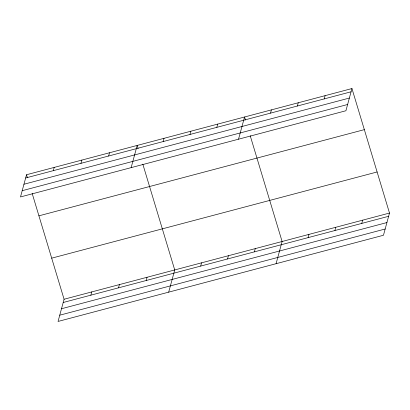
<?xml version="1.0" encoding="UTF-8"?>
<svg xmlns="http://www.w3.org/2000/svg" width="410" height="410" viewBox="0 0 410 410"><rect width="100%" height="100%" fill="white"/><g stroke="black" fill="none" stroke-linecap="round" stroke-linejoin="round"><path stroke-width="0.61" d="M26.532 174.742L20.5 196.943L345.917 110.751L351.949 88.55L26.532 174.742L27.444 177.761M53.31 170.657L54.192 167.413M80.97 163.334L81.851 160.09M32.18 193.469L64.083 299.249L58.051 321.45L383.468 235.258L389.5 213.056L351.949 88.55M108.635 156.005L109.516 152.761M90.861 295.164L91.743 291.92M131.144 167.639L137.176 145.437L138.088 148.456M118.521 287.84L119.402 284.596M163.139 141.573L164.02 138.324M146.18 280.512L147.062 277.268M189.989 134.459L190.87 131.215M168.689 292.145L174.727 269.944L142.823 164.169M216.834 127.351L217.715 124.102M200.69 266.075L201.571 262.83M238.528 139.195L244.56 116.993L245.472 120.012M227.535 258.966L228.416 255.722M270.528 113.129L271.41 109.88M254.384 251.853L255.266 248.609M297.373 106.016L298.255 102.772M276.079 263.702L282.111 241.5L250.213 135.725M324.223 98.907L325.104 95.663M308.079 237.636L308.961 234.387M334.924 230.522L335.805 227.278M361.774 223.414L362.655 220.165M25.651 177.986L351.068 91.794M23.949 184.244L349.366 98.051M22.201 190.686L347.618 104.499M38.924 215.829L364.341 129.637M51.691 258.162L377.108 171.969M64.083 299.249L389.5 213.056M63.201 302.493L388.618 216.301M61.5 308.745L386.917 222.558M59.747 315.193L385.169 229.005"/></g></svg>
